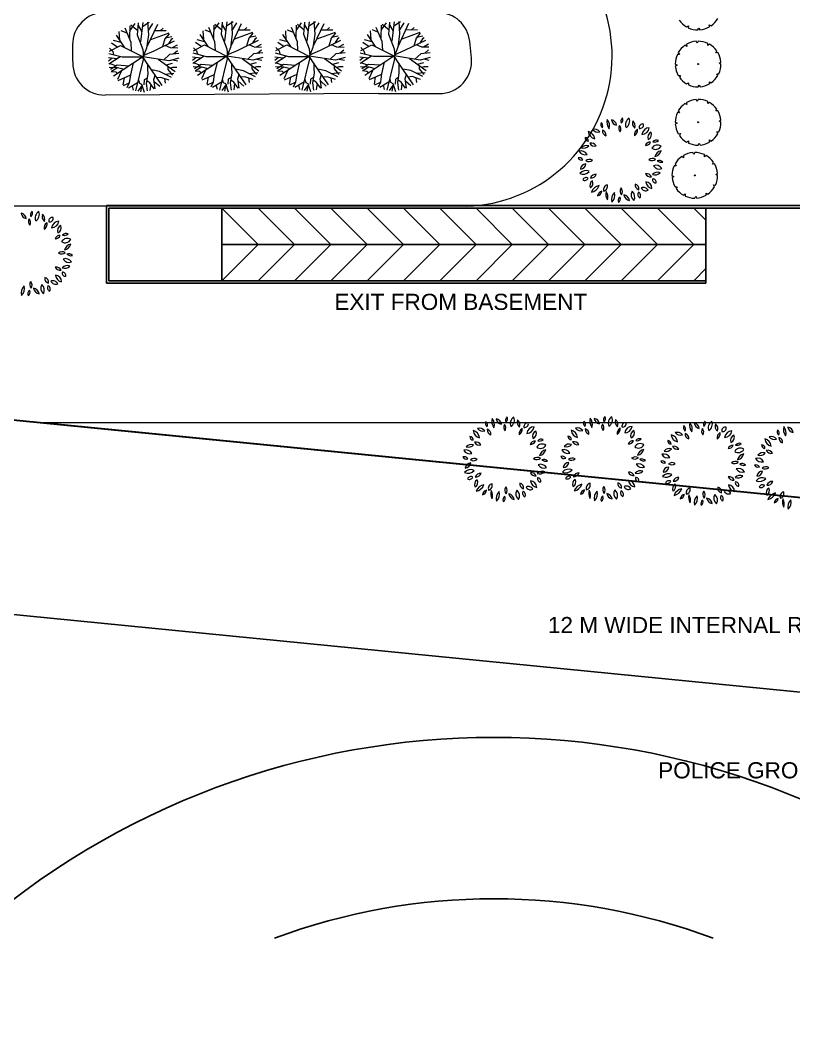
# Model space of a CAD drawing. Header units: millimetres. Extents: x 3079 to 579737, y 1565 to 1161826.
# Drawn here: x 78150 to 126100, y 1032730 to 1095166 of the extents above; entities that cross this region are included whole.
import ezdxf

# ---------------------------------------------------------------- set-up
doc = ezdxf.new("R2010")
doc.units = ezdxf.units.MM
for name, color, linetype, lineweight in [('CAY', 94, 'Continuous', 5), ('IG-Area', 250, 'Continuous', 30), ('TWOWHEELER', 250, 'Continuous', 9)]:
    doc.layers.add(name, color=color, linetype=linetype, lineweight=lineweight)
doc.layers.add('IG-Elevation', color=252, linetype='Continuous')
doc.layers.add('TREES', color=72, linetype='Continuous', lineweight=5, transparency=0.05)
doc.styles.get("Standard").update_dxf_attribs({"font": 'arial.ttf'})

msp = doc.modelspace()

# ---------------------------------------------------------------- linework, layer by layer
for p, q in [((83502, 1078873), (83502, 1083673)), ((83502, 1083673), (126652, 1083673)), ((83652, 1079023), (83652, 1083523)), ((83652, 1083523), (126652, 1083523)), ((90652, 1083523), (90652, 1079023)), ((90652, 1083523), (92902, 1081273)), ((92902, 1083523), (95152, 1081273)), ((95152, 1083523), (97402, 1081273)), ((97402, 1083523), (99652, 1081273)), ((99652, 1083523), (101902, 1081273)), ((101902, 1083523), (104152, 1081273)), ((104152, 1083523), (106402, 1081273)), ((106402, 1083523), (108652, 1081273)), ((108652, 1083523), (110902, 1081273)), ((110902, 1083523), (113152, 1081273)), ((113152, 1083523), (115402, 1081273)), ((115402, 1083523), (117652, 1081273)), ((117652, 1083523), (119902, 1081273)), ((119902, 1083523), (120652, 1082773)), ((120652, 1083523), (120652, 1079023)), ((120652, 1081273), (90652, 1081273)), ((92902, 1081273), (90652, 1079023)), ((95152, 1081273), (92902, 1079023)), ((97402, 1081273), (95152, 1079023)), ((99652, 1081273), (97402, 1079023)), ((101902, 1081273), (99652, 1079023)), ((104152, 1081273), (101902, 1079023)), ((106402, 1081273), (104152, 1079023)), ((108652, 1081273), (106402, 1079023)), ((110902, 1081273), (108652, 1079023)), ((113152, 1081273), (110902, 1079023)), ((115402, 1081273), (113152, 1079023)), ((117652, 1081273), (115402, 1079023)), ((119902, 1081273), (117652, 1079023)), ((120652, 1079773), (119902, 1079023)), ((83652, 1079023), (120652, 1079023)), ((120652, 1079023), (120652, 1078873)), ((83502, 1078873), (120652, 1078873))]:
    msp.add_line(p, q)
at = {"layer": 'CAY'}
for centre in [(120165, 1092446), (120165, 1088837), (119961, 1085550)]:
    msp.add_circle(centre, 29.5, dxfattribs=at)
at = {"layer": 'IG-Area'}
msp.add_line((64152, 1071734), (139141, 1064343), dxfattribs=at)
at = {"layer": 'IG-Elevation'}
msp.add_lwpolyline([(132429, 1065005), (79645, 1070207)], dxfattribs=at)
msp.add_lwpolyline([(231791, 1032730), (199222, 1046069, 0.07275), (197255, 1046558), (46730, 1061393, 0.438837), (41789, 1056981), (41510, 1038287)], format="xyb", dxfattribs=at)
for radius, start, end in [(49148, 48.32413, 131.67587), (39148, 69.67099, 110.32901)]:
    msp.add_arc((107506, 1001578), radius, start, end, dxfattribs=at)
at = {"layer": 'TREES'}
for p, q in [((84388, 1094533), (84759, 1094385)), ((84630, 1094682), (85001, 1093811)), ((84945, 1094812), (84923, 1094020)), ((85261, 1094961), (84937, 1094499)), ((85019, 1094867), (85437, 1094519)), ((85465, 1094997), (85409, 1094255)), ((85465, 1094830), (85694, 1094436)), ((85762, 1095016), (85613, 1093829)), ((86151, 1095016), (85743, 1094756)), ((86653, 1094905), (86003, 1093513)), ((86039, 1095034), (86095, 1094255)), ((86355, 1094961), (86090, 1094526)), ((87209, 1094497), (86473, 1094512)), ((87005, 1094663), (86819, 1094497)), ((89479, 1094500), (89514, 1093962)), ((89591, 1094573), (89962, 1094425)), ((89833, 1094722), (90204, 1093851)), ((90148, 1094852), (90126, 1094060)), ((90464, 1095001), (90140, 1094539)), ((90222, 1094908), (90640, 1094559)), ((90668, 1095037), (90612, 1094295)), ((90668, 1094871), (90897, 1094476)), ((90965, 1095056), (90816, 1093870)), ((91354, 1095056), (90946, 1094796)), ((91856, 1094945), (91206, 1093554)), ((91242, 1095074), (91298, 1094295)), ((91558, 1095001), (91293, 1094566)), ((92412, 1094537), (91676, 1094553)), ((92208, 1094704), (92022, 1094537)), ((94586, 1094500), (94621, 1093962)), ((94698, 1094574), (95069, 1094426)), ((94940, 1094723), (95311, 1093852)), ((95255, 1094853), (95233, 1094061)), ((95571, 1095002), (95247, 1094540)), ((95329, 1094908), (95747, 1094560)), ((95775, 1095038), (95719, 1094296)), ((95775, 1094871), (96004, 1094477)), ((96072, 1095057), (95923, 1093870)), ((96461, 1095057), (96053, 1094796)), ((96963, 1094946), (96313, 1093554)), ((96349, 1095075), (96405, 1094296)), ((96665, 1095002), (96400, 1094567)), ((97519, 1094537), (96783, 1094553)), ((97315, 1094704), (97129, 1094537)), ((99849, 1094504), (99883, 1093966)), ((99961, 1094578), (100332, 1094429)), ((100202, 1094727), (100573, 1093855)), ((100517, 1094856), (100495, 1094064)), ((100833, 1095005), (100509, 1094543)), ((100592, 1094912), (101010, 1094564)), ((101037, 1095042), (100981, 1094300)), ((101037, 1094875), (101267, 1094480)), ((101334, 1095060), (101185, 1093874)), ((101724, 1095060), (101316, 1094800)), ((102225, 1094949), (101575, 1093558)), ((101612, 1095079), (101668, 1094300)), ((101928, 1095005), (101663, 1094571)), ((102781, 1094541), (102045, 1094557)), ((102577, 1094708), (102392, 1094541)), ((119450, 1094752), (119562, 1094823)), ((119562, 1094823), (119559, 1094695)), ((120157, 1094562), (120219, 1094679)), ((120219, 1094679), (120281, 1094568)), ((120865, 1094752), (120860, 1094884)), ((120860, 1094884), (120970, 1094818)), ((83906, 1093922), (84380, 1093804)), ((84091, 1094237), (84589, 1093484)), ((84276, 1094460), (84311, 1093922)), ((85409, 1094255), (85762, 1093346)), ((86095, 1094255), (85984, 1093439)), ((87357, 1094366), (86226, 1093940)), ((87116, 1094015), (86967, 1093513)), ((87376, 1094310), (87116, 1094015)), ((87544, 1094125), (87134, 1094052)), ((87506, 1093959), (87338, 1093699)), ((87617, 1094033), (87506, 1093959)), ((89109, 1093962), (89583, 1093844)), ((89294, 1094277), (89792, 1093524)), ((90612, 1094295), (90965, 1093387)), ((91298, 1094295), (91187, 1093479)), ((92560, 1094407), (91429, 1093980)), ((92895, 1093907), (91633, 1093293)), ((92319, 1094055), (92170, 1093554)), ((92579, 1094350), (92319, 1094055)), ((92747, 1094165), (92337, 1094093)), ((92709, 1093999), (92541, 1093739)), ((92820, 1094074), (92709, 1093999)), ((94215, 1093962), (94690, 1093845)), ((94401, 1094278), (94898, 1093525)), ((95719, 1094296), (96072, 1093387)), ((96405, 1094296), (96294, 1093480)), ((97667, 1094407), (96536, 1093981)), ((98002, 1093907), (96740, 1093294)), ((97426, 1094056), (97277, 1093554)), ((97686, 1094351), (97426, 1094056)), ((97853, 1094166), (97444, 1094093)), ((97816, 1094000), (97648, 1093740)), ((97927, 1094074), (97816, 1094000)), ((99478, 1093966), (99953, 1093848)), ((99663, 1094281), (100161, 1093528)), ((100981, 1094300), (101334, 1093391)), ((101668, 1094300), (101557, 1093484)), ((102930, 1094411), (101798, 1093985)), ((103264, 1093911), (102002, 1093298)), ((102688, 1094059), (102540, 1093558)), ((102948, 1094355), (102688, 1094059)), ((103116, 1094169), (102707, 1094097)), ((103079, 1094004), (102911, 1093744)), ((103190, 1094078), (103079, 1094004)), ((83683, 1093235), (84370, 1093588)), ((83683, 1093421), (83887, 1093216)), ((83813, 1093755), (84203, 1093495)), ((84370, 1093588), (85780, 1092883)), ((85001, 1093811), (85034, 1093254)), ((85762, 1093346), (85798, 1092901)), ((86430, 1093253), (85764, 1092955)), ((85984, 1093439), (85780, 1092920)), ((87692, 1093867), (86430, 1093253)), ((87469, 1093458), (87141, 1093588)), ((87914, 1093439), (87469, 1093458)), ((87877, 1093625), (87579, 1093449)), ((87896, 1093272), (87654, 1093068)), ((88886, 1093275), (89573, 1093628)), ((88886, 1093461), (89090, 1093256)), ((89016, 1093795), (89406, 1093535)), ((89090, 1093256), (89146, 1093071)), ((89573, 1093628), (90983, 1092923)), ((90204, 1093851), (90237, 1093295)), ((90965, 1093387), (91001, 1092941)), ((91633, 1093293), (90967, 1092995)), ((91187, 1093479), (90983, 1092960)), ((92672, 1093498), (92344, 1093628)), ((93117, 1093479), (92672, 1093498)), ((93080, 1093666), (92782, 1093489)), ((93099, 1093312), (92857, 1093108)), ((93993, 1093276), (94679, 1093629)), ((93993, 1093462), (94197, 1093257)), ((94123, 1093796), (94513, 1093536)), ((94197, 1093257), (94253, 1093072)), ((94679, 1093629), (96090, 1092924)), ((95311, 1093852), (95344, 1093295)), ((96072, 1093387), (96108, 1092942)), ((96740, 1093294), (96074, 1092996)), ((96294, 1093480), (96090, 1092960)), ((97779, 1093498), (97451, 1093629)), ((98224, 1093480), (97779, 1093498)), ((98187, 1093666), (97889, 1093490)), ((98206, 1093313), (97964, 1093109)), ((99255, 1093279), (99942, 1093632)), ((99255, 1093466), (99459, 1093261)), ((99386, 1093799), (99775, 1093539)), ((99459, 1093261), (99515, 1093075)), ((99942, 1093632), (101353, 1092927)), ((100573, 1093855), (100607, 1093299)), ((101334, 1093391), (101370, 1092946)), ((102002, 1093298), (101337, 1093000)), ((101557, 1093484), (101353, 1092964)), ((103041, 1093502), (102714, 1093632)), ((103487, 1093484), (103041, 1093502)), ((103450, 1093670), (103151, 1093493)), ((103468, 1093317), (103227, 1093112)), ((119462, 1093540), (119353, 1093606)), ((119457, 1093672), (119462, 1093540)), ((120103, 1093744), (120041, 1093856)), ((120165, 1093862), (120103, 1093744)), ((120761, 1093601), (120763, 1093729)), ((120873, 1093672), (120761, 1093601)), ((121259, 1093149), (121324, 1093258)), ((83627, 1092846), (84147, 1092790)), ((83627, 1092641), (83831, 1092808)), ((83646, 1093105), (84481, 1092883)), ((83646, 1092456), (84351, 1092920)), ((83887, 1093216), (83943, 1093031)), ((83943, 1091713), (85743, 1092901)), ((84481, 1092883), (85762, 1092883)), ((85317, 1090786), (85798, 1092735)), ((85798, 1092735), (85743, 1092938)), ((87376, 1092641), (85762, 1092901)), ((85947, 1092604), (85771, 1092879)), ((87748, 1091973), (86707, 1092735)), ((87413, 1093031), (87042, 1092697)), ((87989, 1092808), (87376, 1092641)), ((87989, 1093105), (87413, 1093031)), ((87933, 1092623), (87617, 1092697)), ((88830, 1092886), (89350, 1092830)), ((88830, 1092682), (89034, 1092849)), ((88849, 1093146), (89684, 1092923)), ((88849, 1092496), (89554, 1092960)), ((89146, 1091754), (90946, 1092941)), ((89684, 1092923), (90965, 1092923)), ((90520, 1090826), (91001, 1092775)), ((91001, 1092775), (90946, 1092979)), ((92579, 1092682), (90965, 1092941)), ((91150, 1092645), (90974, 1092919)), ((92152, 1091160), (91150, 1092645)), ((92951, 1092014), (91910, 1092775)), ((92616, 1093071), (92245, 1092738)), ((93192, 1092849), (92579, 1092682)), ((93192, 1093146), (92616, 1093071)), ((93136, 1092663), (92820, 1092738)), ((93937, 1092887), (94457, 1092831)), ((93937, 1092682), (94141, 1092849)), ((93955, 1093146), (94791, 1092924)), ((93955, 1092497), (94661, 1092960)), ((94253, 1091754), (96053, 1092942)), ((94791, 1092924), (96072, 1092924)), ((95626, 1090827), (96108, 1092775)), ((96108, 1092775), (96053, 1092979)), ((97686, 1092682), (96072, 1092942)), ((96257, 1092645), (96081, 1092920)), ((97259, 1091161), (96257, 1092645)), ((98057, 1092014), (97017, 1092775)), ((97723, 1093072), (97352, 1092738)), ((98299, 1092849), (97686, 1092682)), ((98299, 1093146), (97723, 1093072)), ((98243, 1092664), (97927, 1092738)), ((99199, 1092890), (99720, 1092834)), ((99199, 1092686), (99403, 1092853)), ((99218, 1093150), (100053, 1092927)), ((99218, 1092501), (99923, 1092964)), ((99515, 1091758), (101316, 1092946)), ((100053, 1092927), (101334, 1092927)), ((100889, 1090831), (101370, 1092779)), ((101370, 1092779), (101316, 1092983)), ((102948, 1092686), (101334, 1092946)), ((101519, 1092649), (101343, 1092924)), ((102521, 1091164), (101519, 1092649)), ((103320, 1092018), (102280, 1092779)), ((102986, 1093075), (102615, 1092742)), ((103561, 1092853), (102948, 1092686)), ((103561, 1093150), (102986, 1093075)), ((103506, 1092667), (103190, 1092742)), ((119009, 1093042), (118882, 1093044)), ((118939, 1093154), (119009, 1093042)), ((121391, 1093154), (121259, 1093149)), ((83664, 1092494), (84095, 1092343)), ((83664, 1092252), (84184, 1092233)), ((83757, 1092121), (84166, 1092400)), ((83813, 1092011), (84184, 1092233)), ((84166, 1092400), (84908, 1092344)), ((84184, 1092233), (84589, 1092128)), ((84203, 1091509), (84426, 1092011)), ((85001, 1091788), (85168, 1092512)), ((86949, 1091120), (85947, 1092604)), ((86058, 1092159), (86058, 1092456)), ((86077, 1091844), (86058, 1092159)), ((86782, 1091992), (86299, 1092085)), ((87580, 1092475), (87190, 1092381)), ((87321, 1092104), (87321, 1092289)), ((87617, 1091751), (87321, 1092104)), ((87599, 1092233), (87469, 1092196)), ((87859, 1092233), (87599, 1092233)), ((88867, 1092534), (89298, 1092383)), ((88867, 1092292), (89387, 1092274)), ((88960, 1092162), (89369, 1092441)), ((88997, 1092032), (89275, 1091995)), ((89016, 1092051), (89387, 1092274)), ((89369, 1092441), (90111, 1092384)), ((89387, 1092274), (89792, 1092169)), ((89406, 1091549), (89629, 1092051)), ((90204, 1091828), (90371, 1092552)), ((91261, 1092199), (91261, 1092496)), ((91280, 1091884), (91261, 1092199)), ((91985, 1092032), (91502, 1092126)), ((92728, 1091661), (91985, 1092032)), ((92783, 1092515), (92393, 1092422)), ((92524, 1092144), (92524, 1092329)), ((92820, 1091791), (92524, 1092144)), ((92802, 1092274), (92672, 1092236)), ((93062, 1092274), (92802, 1092274)), ((93974, 1092534), (94405, 1092384)), ((93974, 1092293), (94494, 1092274)), ((94067, 1092162), (94475, 1092441)), ((94104, 1092033), (94382, 1091995)), ((94123, 1092051), (94494, 1092274)), ((94475, 1092441), (95218, 1092385)), ((94494, 1092274), (94898, 1092169)), ((94513, 1091550), (94736, 1092051)), ((95311, 1091829), (95477, 1092553)), ((96368, 1092200), (96368, 1092497)), ((96386, 1091885), (96368, 1092200)), ((97092, 1092033), (96609, 1092126)), ((97835, 1091662), (97092, 1092033)), ((97890, 1092516), (97500, 1092422)), ((97631, 1092145), (97631, 1092330)), ((97927, 1091791), (97631, 1092145)), ((97908, 1092274), (97779, 1092237)), ((98169, 1092274), (97908, 1092274)), ((99237, 1092538), (99667, 1092388)), ((99237, 1092297), (99757, 1092278)), ((99330, 1092166), (99738, 1092445)), ((99367, 1092037), (99645, 1091999)), ((99386, 1092055), (99757, 1092278)), ((99738, 1092445), (100481, 1092389)), ((99757, 1092278), (100161, 1092173)), ((99775, 1091554), (99998, 1092055)), ((100573, 1091832), (100740, 1092557)), ((101630, 1092203), (101630, 1092501)), ((101649, 1091888), (101630, 1092203)), ((102354, 1092037), (101872, 1092130)), ((103097, 1091665), (102354, 1092037)), ((103152, 1092519), (102763, 1092426)), ((102893, 1092148), (102893, 1092334)), ((103190, 1091795), (102893, 1092148)), ((103171, 1092278), (103041, 1092241)), ((103431, 1092278), (103171, 1092278)), ((118749, 1092446), (118866, 1092384)), ((118866, 1092384), (118754, 1092323)), ((121463, 1092508), (121575, 1092569)), ((121580, 1092446), (121463, 1092508)), ((83794, 1091992), (84072, 1091955)), ((84072, 1091955), (84178, 1091863)), ((84221, 1091435), (85001, 1091769)), ((84536, 1091157), (84611, 1091602)), ((84926, 1091305), (85001, 1091788)), ((85558, 1091249), (85493, 1091488)), ((85835, 1091157), (85854, 1091472)), ((85854, 1091490), (86039, 1091602)), ((85984, 1091249), (86077, 1091844)), ((86188, 1091287), (86003, 1091398)), ((86430, 1091490), (86515, 1091766)), ((86522, 1090915), (86430, 1091490)), ((86875, 1091621), (86626, 1091586)), ((87525, 1091621), (86782, 1091992)), ((87394, 1091454), (86875, 1091621)), ((87673, 1091862), (87116, 1091807)), ((87153, 1091268), (87116, 1091547)), ((89275, 1091995), (89381, 1091904)), ((89424, 1091476), (90204, 1091809)), ((89739, 1091197), (89814, 1091643)), ((90129, 1091345), (90204, 1091828)), ((90761, 1091289), (90696, 1091529)), ((91038, 1091197), (91057, 1091512)), ((91057, 1091531), (91242, 1091643)), ((91187, 1091289), (91280, 1091884)), ((91391, 1091327), (91206, 1091439)), ((91633, 1091531), (91718, 1091807)), ((91725, 1090956), (91633, 1091531)), ((92004, 1091085), (91669, 1091383)), ((92078, 1091661), (91829, 1091626)), ((92597, 1091494), (92078, 1091661)), ((92876, 1091903), (92319, 1091847)), ((92356, 1091308), (92319, 1091587)), ((94382, 1091995), (94488, 1091904)), ((94531, 1091476), (95311, 1091810)), ((94846, 1091198), (94921, 1091643)), ((95236, 1091346), (95311, 1091829)), ((95868, 1091290), (95803, 1091529)), ((96145, 1091198), (96164, 1091513)), ((96164, 1091531), (96349, 1091643)), ((96294, 1091290), (96386, 1091885)), ((96498, 1091327), (96313, 1091439)), ((96740, 1091531), (96825, 1091807)), ((96832, 1090956), (96740, 1091531)), ((97110, 1091086), (96776, 1091383)), ((97185, 1091662), (96936, 1091627)), ((97704, 1091495), (97185, 1091662)), ((97983, 1091903), (97426, 1091847)), ((97463, 1091308), (97426, 1091587)), ((99645, 1091999), (99751, 1091908)), ((99794, 1091480), (100573, 1091814)), ((100109, 1091201), (100183, 1091647)), ((100499, 1091350), (100573, 1091832)), ((101130, 1091294), (101066, 1091533)), ((101408, 1091201), (101426, 1091517)), ((101426, 1091535), (101612, 1091647)), ((101557, 1091294), (101649, 1091888)), ((101761, 1091331), (101575, 1091443)), ((102002, 1091535), (102088, 1091811)), ((102094, 1090960), (102002, 1091535)), ((102373, 1091090), (102039, 1091387)), ((102448, 1091665), (102199, 1091630)), ((102967, 1091499), (102448, 1091665)), ((103246, 1091907), (102688, 1091851)), ((102726, 1091312), (102688, 1091591)), ((118939, 1091738), (119071, 1091743)), ((119071, 1091743), (119005, 1091634)), ((121391, 1091738), (121320, 1091850)), ((121320, 1091850), (121448, 1091848)), ((84555, 1091120), (84908, 1091287)), ((84778, 1090990), (84926, 1091305)), ((84871, 1090972), (85458, 1091322)), ((85168, 1090822), (85104, 1091106)), ((85706, 1091138), (85446, 1090767)), ((85688, 1091175), (85558, 1091249)), ((85631, 1090730), (85706, 1091138)), ((85854, 1090674), (85688, 1091175)), ((86039, 1090786), (85984, 1091249)), ((86466, 1090915), (86188, 1091287)), ((86207, 1090804), (86262, 1091194)), ((86801, 1091045), (86466, 1091342)), ((89758, 1091160), (90111, 1091327)), ((89981, 1091030), (90129, 1091345)), ((90074, 1091012), (90661, 1091362)), ((90371, 1090862), (90307, 1091146)), ((90909, 1091179), (90649, 1090807)), ((90891, 1091216), (90761, 1091289)), ((90834, 1090770), (90909, 1091179)), ((91057, 1090714), (90891, 1091216)), ((91242, 1090826), (91187, 1091289)), ((91669, 1090956), (91391, 1091327)), ((91410, 1090844), (91465, 1091234)), ((94865, 1091161), (95218, 1091327)), ((95088, 1091031), (95236, 1091346)), ((95181, 1091012), (95768, 1091362)), ((95477, 1090863), (95414, 1091147)), ((96016, 1091179), (95756, 1090808)), ((95997, 1091216), (95868, 1091290)), ((95941, 1090771), (96016, 1091179)), ((96164, 1090715), (95997, 1091216)), ((96349, 1090827), (96294, 1091290)), ((96776, 1090956), (96498, 1091327)), ((96517, 1090845), (96572, 1091235)), ((100127, 1091164), (100481, 1091331)), ((100350, 1091035), (100499, 1091350)), ((100444, 1091016), (101030, 1091366)), ((100740, 1090867), (100676, 1091150)), ((101279, 1091183), (101019, 1090812)), ((101260, 1091220), (101130, 1091294)), ((101204, 1090775), (101279, 1091183)), ((101426, 1090719), (101260, 1091220)), ((101612, 1090831), (101557, 1091294)), ((102039, 1090960), (101761, 1091331)), ((101779, 1090848), (101834, 1091239)), ((119457, 1091220), (119569, 1091291)), ((119569, 1091291), (119566, 1091163)), ((120165, 1091030), (120226, 1091147)), ((120226, 1091147), (120288, 1091036)), ((120873, 1091220), (120867, 1091352)), ((120867, 1091352), (120977, 1091286)), ((120103, 1090135), (120041, 1090247)), ((120165, 1090253), (120103, 1090135)), ((118939, 1089545), (119009, 1089433)), ((119462, 1089931), (119353, 1089997)), ((119457, 1090063), (119462, 1089931)), ((120761, 1089992), (120763, 1090120)), ((120873, 1090063), (120761, 1089992)), ((121259, 1089539), (121324, 1089649)), ((121391, 1089545), (121259, 1089539)), ((119009, 1089433), (118882, 1089435)), ((121463, 1088898), (121575, 1088960)), ((121580, 1088837), (121463, 1088898)), ((118749, 1088837), (118866, 1088775)), ((118866, 1088775), (118754, 1088713)), ((118939, 1088129), (119071, 1088134)), ((119071, 1088134), (119005, 1088025)), ((119457, 1087611), (119569, 1087681)), ((119569, 1087681), (119566, 1087554)), ((120873, 1087611), (120867, 1087743)), ((120867, 1087743), (120977, 1087677)), ((121391, 1088129), (121320, 1088241)), ((121320, 1088241), (121448, 1088239)), ((120165, 1087421), (120226, 1087538)), ((120226, 1087538), (120288, 1087427)), ((119259, 1086644), (119149, 1086710)), ((119253, 1086776), (119259, 1086644)), ((119900, 1086849), (119838, 1086960)), ((119961, 1086966), (119900, 1086849)), ((120557, 1086706), (120560, 1086833)), ((120669, 1086776), (120557, 1086706)), ((118806, 1086146), (118678, 1086148)), ((118735, 1086258), (118806, 1086146)), ((121055, 1086253), (121121, 1086362)), ((121187, 1086258), (121055, 1086253)), ((118546, 1085550), (118663, 1085489)), ((118663, 1085489), (118551, 1085427)), ((121260, 1085612), (121372, 1085674)), ((121377, 1085550), (121260, 1085612)), ((118735, 1084842), (118867, 1084847)), ((118867, 1084847), (118802, 1084738)), ((121187, 1084842), (121117, 1084954)), ((121117, 1084954), (121244, 1084952)), ((119253, 1084324), (119365, 1084395)), ((119365, 1084395), (119363, 1084267)), ((119961, 1084134), (120023, 1084252)), ((120023, 1084252), (120085, 1084140)), ((120669, 1084324), (120664, 1084456)), ((120664, 1084456), (120773, 1084390))]:
    msp.add_line(p, q, dxfattribs=at)
for centre, radius, start, end in [((120157, 1095978), 1416, 215.00009, 239.99989), ((120157, 1095978), 1416, 305.0001, 329.9999), ((120157, 1095978), 1416, 244.99996, 270.00008), ((120157, 1095978), 1416, 275.00011, 300), ((120165, 1092446), 1416, 125, 150), ((120165, 1092446), 1416, 95.0001, 119.9999), ((120165, 1092446), 1416, 64.9999, 90), ((120165, 1092446), 1416, 35, 59.9999), ((120165, 1092446), 1416, 155, 180.00002), ((120165, 1092446), 1416, 5, 30), ((120165, 1092446), 1416, 185.00001, 210), ((120165, 1092446), 1416, 335, 0.0001), ((120165, 1092446), 1416, 215.00009, 239.99989), ((120165, 1092446), 1416, 305.0001, 329.9999), ((120165, 1092446), 1416, 244.99996, 270.00008), ((120165, 1092446), 1416, 275.00011, 300), ((120165, 1088837), 1416, 95.0001, 119.9999), ((120165, 1088837), 1416, 64.9999, 90), ((120165, 1088837), 1416, 125, 150), ((120165, 1088837), 1416, 35, 59.9999), ((120165, 1088837), 1416, 5, 30), ((115173, 1088846), 658, 165.20711, 218.32175), ((114021, 1088606), 658, 345.20711, 38.32175), ((114738, 1088619), 376, 5.31956, 80.41897), ((115175, 1089025), 376, 185.31956, 260.41897), ((115650, 1088896), 278, 129.74751, 206.0709), ((115222, 1088988), 278, 309.74751, 26.0709), ((116148, 1088689), 483, 122.11699, 201.72753), ((115443, 1088919), 483, 302.11699, 21.72753), ((116497, 1088786), 405, 159.11699, 230.36062), ((115861, 1088618), 405, 339.11699, 50.36062), ((120165, 1088837), 1416, 155, 180.00002), ((113245, 1087756), 516, 6.54869, 76.89113), ((113874, 1088317), 516, 186.54869, 256.89113), ((113746, 1087978), 430, 38.69621, 106.24155), ((113961, 1088659), 430, 218.69621, 286.24155), ((114416, 1088709), 286, 156.77542, 231.28797), ((113974, 1088599), 286, 336.77542, 51.28797), ((114547, 1088308), 312, 173.64998, 254.65144), ((114154, 1088041), 312, 353.64998, 74.65144), ((115590, 1088468), 335, 148.78766, 221.59771), ((115054, 1088420), 335, 328.78766, 41.59771), ((116639, 1088044), 426, 122.88731, 186.72533), ((115984, 1088352), 426, 302.88731, 6.72533), ((116728, 1088513), 219, 76.54191, 193.47743), ((116566, 1088675), 219, 256.54191, 13.47743), ((116669, 1088564), 474, 271.63276, 352.02679), ((117152, 1088025), 474, 91.63276, 172.02679), ((120165, 1088837), 1416, 185.00001, 210), ((120165, 1088837), 1416, 335, 0.0001), ((113148, 1087673), 225, 359.25572, 87.62866), ((113383, 1087895), 225, 179.25572, 267.62866), ((117397, 1087916), 347, 113.47529, 203.45596), ((116941, 1088096), 347, 293.47529, 23.45596), ((117605, 1087423), 311, 71.81925, 140.08176), ((117464, 1087918), 311, 251.81925, 320.08176), ((120165, 1088837), 1416, 215.00009, 239.99989), ((120165, 1088837), 1416, 305.0001, 329.9999), ((112911, 1086631), 434, 29.1952, 106.7189), ((113165, 1087258), 434, 209.1952, 286.7189), ((113257, 1087002), 402, 71.37117, 141.75354), ((113070, 1087631), 402, 251.37117, 321.75354), ((113540, 1087205), 344, 28.80716, 103.91988), ((113759, 1087704), 344, 208.80716, 283.91988), ((117206, 1087278), 333, 87.17243, 157.23647), ((116915, 1087739), 333, 267.17243, 337.23647), ((117647, 1087041), 388, 54.97446, 151.37923), ((117529, 1087545), 388, 234.97446, 331.37923), ((117393, 1087194), 492, 280.87616, 345.44791), ((117963, 1086587), 492, 100.87616, 165.44791), ((120165, 1088837), 1416, 244.99996, 270.00008), ((120165, 1088837), 1416, 275.00011, 300), ((112816, 1086406), 238, 28.19814, 112.19179), ((112936, 1086739), 238, 208.19814, 292.19179), ((113434, 1086186), 347, 58.87476, 131.21352), ((113385, 1086744), 347, 238.87476, 311.21352), ((117351, 1086230), 373, 60.50948, 129.29199), ((117298, 1086844), 373, 240.50948, 309.29199), ((117737, 1086141), 336, 44.25765, 108.59266), ((117871, 1086693), 336, 224.25765, 288.59266), ((119961, 1085550), 1416, 125, 150), ((119961, 1085550), 1416, 95.0001, 119.9999), ((119961, 1085550), 1416, 64.9999, 90), ((119961, 1085550), 1416, 35, 59.9999), ((113213, 1085356), 490, 64.73526, 140.57811), ((113043, 1086110), 490, 244.73526, 320.57811), ((113219, 1085904), 352, 90.25287, 173.52208), ((112868, 1086295), 352, 270.25287, 353.52208), ((117552, 1085748), 426, 30.94824, 110.57839), ((117768, 1086366), 426, 210.94824, 290.57839), ((119961, 1085550), 1416, 155, 180.00002), ((119961, 1085550), 1416, 5, 30), ((113231, 1085174), 238, 59.98145, 155.66759), ((113133, 1085478), 238, 239.98145, 335.66759), ((113797, 1084924), 342, 122.58173, 207.17999), ((113829, 1085267), 354, 86.02822, 161.36976), ((113518, 1085732), 354, 266.02822, 341.36976), ((113310, 1085056), 342, 302.58173, 27.17999), ((116960, 1085322), 337, 22.57231, 98.33354), ((117222, 1085785), 337, 202.57231, 278.33354), ((117358, 1085177), 436, 183.31893, 263.19037), ((116871, 1084719), 436, 3.31893, 83.19037), ((117653, 1085292), 452, 69.72014, 135.64891), ((117487, 1086031), 452, 249.72014, 315.64891), ((117543, 1085276), 197, 163.49335, 274.46973), ((117370, 1085136), 197, 343.49335, 94.46973), ((119961, 1085550), 1416, 185.00001, 210), ((119961, 1085550), 1416, 335, 0.0001), ((114145, 1084294), 628, 100.30051, 160.44765), ((113441, 1085122), 628, 280.30051, 340.44765), ((114288, 1084216), 358, 104.10036, 168.46502), ((113850, 1084636), 358, 284.10036, 348.46502), ((114610, 1084675), 306, 103.89139, 198.90395), ((114247, 1084873), 306, 283.89139, 18.90395), ((115061, 1084366), 610, 163.46423, 212.79056), ((113964, 1084210), 610, 343.46423, 32.79056), ((115680, 1084567), 354, 145.52478, 220.83273), ((115120, 1084536), 354, 325.52478, 40.83273), ((116455, 1084338), 445, 149.47372, 231.75858), ((115796, 1084214), 445, 329.47372, 51.75858), ((116555, 1084950), 297, 168.8066, 257.6391), ((116200, 1084718), 297, 348.8066, 77.6391), ((116786, 1084490), 310, 25.45365, 116.6852), ((116927, 1084901), 310, 205.45365, 296.6852), ((119961, 1085550), 1416, 215.00009, 239.99989), ((119961, 1085550), 1416, 305.0001, 329.9999), ((115400, 1084042), 607, 133.81169, 194.30773), ((114392, 1084330), 607, 313.81169, 14.30773), ((115490, 1083976), 280, 125.40933, 202.71009), ((115070, 1084096), 280, 305.40933, 22.71009), ((115994, 1084429), 436, 192.30596, 259.6849), ((115490, 1083907), 436, 12.30596, 79.6849), ((116668, 1084372), 241, 146.81507, 244.01934), ((116362, 1084288), 241, 326.81507, 64.01934), ((119961, 1085550), 1416, 244.99996, 270.00008), ((119961, 1085550), 1416, 275.00011, 300), ((79064, 1083111), 278, 129.74751, 206.0709), ((78637, 1083203), 278, 309.74751, 26.0709), ((79563, 1082904), 483, 122.11699, 201.72753), ((78858, 1083134), 483, 302.11699, 21.72753), ((78152, 1082834), 376, 5.31956, 80.41897), ((78589, 1083240), 376, 185.31956, 260.41897), ((79005, 1082684), 335, 148.78766, 221.59771), ((78468, 1082635), 335, 328.78766, 41.59771), ((79912, 1083001), 405, 159.11699, 230.36062), ((79276, 1082833), 405, 339.11699, 50.36062), ((80142, 1082728), 219, 76.54191, 193.47743), ((79981, 1082890), 219, 256.54191, 13.47743), ((80084, 1082779), 474, 271.63276, 352.02679), ((80567, 1082240), 474, 91.63276, 172.02679), ((80053, 1082259), 426, 122.88731, 186.72533), ((79398, 1082567), 426, 302.88731, 6.72533), ((80811, 1082132), 347, 113.47529, 203.45596), ((80355, 1082311), 347, 293.47529, 23.45596), ((80330, 1081955), 333, 267.17243, 337.23647), ((80621, 1081493), 333, 87.17243, 157.23647), ((81062, 1081256), 388, 54.97446, 151.37923), ((80944, 1081760), 388, 234.97446, 331.37923), ((81020, 1081638), 311, 71.81925, 140.08176), ((80878, 1082133), 311, 251.81925, 320.08176), ((80765, 1080446), 373, 60.50948, 129.29199), ((80713, 1081059), 373, 240.50948, 309.29199), ((80808, 1081410), 492, 280.87616, 345.44791), ((81377, 1080802), 492, 100.87616, 165.44791), ((80967, 1079963), 426, 30.94824, 110.57839), ((81183, 1080582), 426, 210.94824, 290.57839), ((81152, 1080356), 336, 44.25765, 108.59266), ((81285, 1080909), 336, 224.25765, 288.59266), ((80374, 1079537), 337, 22.57231, 98.33354), ((80636, 1080000), 337, 202.57231, 278.33354), ((81068, 1079507), 452, 69.72014, 135.64891), ((80901, 1080246), 452, 249.72014, 315.64891), ((80957, 1079491), 197, 163.49335, 274.46973), ((80784, 1079351), 197, 343.49335, 94.46973), ((79094, 1078783), 354, 145.52478, 220.83273), ((78535, 1078752), 354, 325.52478, 40.83273), ((79969, 1079165), 297, 168.8066, 257.6391), ((79614, 1078933), 297, 348.8066, 77.6391), ((80201, 1078706), 310, 25.45365, 116.6852), ((80342, 1079116), 310, 205.45365, 296.6852), ((80773, 1079392), 436, 183.31893, 263.19037), ((80286, 1078934), 436, 3.31893, 83.19037), ((78815, 1078257), 607, 133.81169, 194.30773), ((77807, 1078545), 607, 313.81169, 14.30773), ((78905, 1078191), 280, 125.40933, 202.71009), ((78485, 1078311), 280, 305.40933, 22.71009), ((79408, 1078644), 436, 192.30596, 259.6849), ((78904, 1078122), 436, 12.30596, 79.6849), ((79869, 1078553), 445, 149.47372, 231.75858), ((79210, 1078429), 445, 329.47372, 51.75858), ((80083, 1078587), 241, 146.81507, 244.01934), ((79776, 1078503), 241, 326.81507, 64.01934), ((107275, 1070183), 286, 156.77542, 231.28797), ((106834, 1070072), 286, 336.77542, 51.28797), ((108032, 1070320), 658, 165.20711, 218.32175), ((106880, 1070080), 658, 345.20711, 38.32175), ((107598, 1070093), 376, 5.31956, 80.41897), ((108035, 1070498), 376, 185.31956, 260.41897), ((108509, 1070370), 278, 129.74751, 206.0709), ((108082, 1070461), 278, 309.74751, 26.0709), ((109008, 1070162), 483, 122.11699, 201.72753), ((108303, 1070393), 483, 302.11699, 21.72753), ((109357, 1070259), 405, 159.11699, 230.36062), ((108721, 1070092), 405, 339.11699, 50.36062), ((109588, 1069987), 219, 76.54191, 193.47743), ((109426, 1070149), 219, 256.54191, 13.47743), ((113349, 1070208), 286, 156.77542, 231.28797), ((112907, 1070098), 286, 336.77542, 51.28797), ((114105, 1070345), 658, 165.20711, 218.32175), ((112954, 1070105), 658, 345.20711, 38.32175), ((113671, 1070118), 376, 5.31956, 80.41897), ((114108, 1070524), 376, 185.31956, 260.41897), ((114583, 1070395), 278, 129.74751, 206.0709), ((114155, 1070487), 278, 309.74751, 26.0709), ((115081, 1070188), 483, 122.11699, 201.72753), ((114376, 1070418), 483, 302.11699, 21.72753), ((115430, 1070285), 405, 159.11699, 230.36062), ((114794, 1070118), 405, 339.11699, 50.36062), ((115661, 1070012), 219, 76.54191, 193.47743), ((115499, 1070174), 219, 256.54191, 13.47743), ((120298, 1070065), 658, 165.20711, 218.32175), ((119146, 1069825), 658, 345.20711, 38.32175), ((119863, 1069838), 376, 5.31956, 80.41897), ((120300, 1070244), 376, 185.31956, 260.41897), ((120775, 1070115), 278, 129.74751, 206.0709), ((120348, 1070207), 278, 309.74751, 26.0709), ((121274, 1069908), 483, 122.11699, 201.72753), ((120568, 1070138), 483, 302.11699, 21.72753), ((106104, 1069229), 516, 6.54869, 76.89113), ((106734, 1069791), 516, 186.54869, 256.89113), ((106605, 1069451), 430, 38.69621, 106.24155), ((106821, 1070132), 430, 218.69621, 286.24155), ((107407, 1069781), 312, 173.64998, 254.65144), ((107014, 1069514), 312, 353.64998, 74.65144), ((108450, 1069942), 335, 148.78766, 221.59771), ((107913, 1069893), 335, 328.78766, 41.59771), ((109498, 1069518), 426, 122.88731, 186.72533), ((108844, 1069826), 426, 302.88731, 6.72533), ((109529, 1070037), 474, 271.63276, 352.02679), ((110012, 1069498), 474, 91.63276, 172.02679), ((110256, 1069390), 347, 113.47529, 203.45596), ((109800, 1069570), 347, 293.47529, 23.45596), ((112177, 1069255), 516, 6.54869, 76.89113), ((112807, 1069816), 516, 186.54869, 256.89113), ((112678, 1069477), 430, 38.69621, 106.24155), ((112894, 1070158), 430, 218.69621, 286.24155), ((113480, 1069807), 312, 173.64998, 254.65144), ((113087, 1069540), 312, 353.64998, 74.65144), ((114523, 1069968), 335, 148.78766, 221.59771), ((113987, 1069919), 335, 328.78766, 41.59771), ((115571, 1069543), 426, 122.88731, 186.72533), ((114917, 1069851), 426, 302.88731, 6.72533), ((115602, 1070063), 474, 271.63276, 352.02679), ((116085, 1069524), 474, 91.63276, 172.02679), ((116329, 1069416), 347, 113.47529, 203.45596), ((115873, 1069596), 347, 293.47529, 23.45596), ((118871, 1069197), 430, 38.69621, 106.24155), ((119086, 1069878), 430, 218.69621, 286.24155), ((119541, 1069928), 286, 156.77542, 231.28797), ((119099, 1069818), 286, 336.77542, 51.28797), ((119673, 1069527), 312, 173.64998, 254.65144), ((119280, 1069260), 312, 353.64998, 74.65144), ((120716, 1069688), 335, 148.78766, 221.59771), ((120179, 1069639), 335, 328.78766, 41.59771), ((121623, 1070005), 405, 159.11699, 230.36062), ((120987, 1069837), 405, 339.11699, 50.36062), ((121764, 1069263), 426, 122.88731, 186.72533), ((121109, 1069571), 426, 302.88731, 6.72533), ((121853, 1069732), 219, 76.54191, 193.47743), ((121691, 1069894), 219, 256.54191, 13.47743), ((121795, 1069783), 474, 271.63276, 352.02679), ((122277, 1069244), 474, 91.63276, 172.02679), ((125351, 1069674), 286, 156.77542, 231.28797), ((124910, 1069563), 286, 336.77542, 51.28797), ((126108, 1069810), 658, 165.20711, 218.32175), ((124956, 1069571), 658, 345.20711, 38.32175), ((125673, 1069584), 376, 5.31956, 80.41897), ((126110, 1069989), 376, 185.31956, 260.41897), ((106008, 1069147), 225, 359.25572, 87.62866), ((106243, 1069369), 225, 179.25572, 267.62866), ((106400, 1068679), 344, 28.80716, 103.91988), ((106618, 1069178), 344, 208.80716, 283.91988), ((109775, 1069213), 333, 267.17243, 337.23647), ((110066, 1068751), 333, 87.17243, 157.23647), ((110507, 1068514), 388, 54.97446, 151.37923), ((110465, 1068896), 311, 71.81925, 140.08176), ((110323, 1069392), 311, 251.81925, 320.08176), ((112190, 1068501), 402, 71.37117, 141.75354), ((112081, 1069173), 225, 359.25572, 87.62866), ((112316, 1069395), 225, 179.25572, 267.62866), ((112473, 1068704), 344, 28.80716, 103.91988), ((112691, 1069203), 344, 208.80716, 283.91988), ((115848, 1069239), 333, 267.17243, 337.23647), ((116139, 1068777), 333, 87.17243, 157.23647), ((116580, 1068540), 388, 54.97446, 151.37923), ((116538, 1068922), 311, 71.81925, 140.08176), ((116396, 1069417), 311, 251.81925, 320.08176), ((118274, 1068893), 225, 359.25572, 87.62866), ((118508, 1069115), 225, 179.25572, 267.62866), ((118370, 1068975), 516, 6.54869, 76.89113), ((119000, 1069536), 516, 186.54869, 256.89113), ((122522, 1069136), 347, 113.47529, 203.45596), ((122066, 1069315), 347, 293.47529, 23.45596), ((122730, 1068642), 311, 71.81925, 140.08176), ((122589, 1069137), 311, 251.81925, 320.08176), ((124180, 1068720), 516, 6.54869, 76.89113), ((124810, 1069282), 516, 186.54869, 256.89113), ((124681, 1068942), 430, 38.69621, 106.24155), ((124896, 1069623), 430, 218.69621, 286.24155), ((125483, 1069272), 312, 173.64998, 254.65144), ((125090, 1069005), 312, 353.64998, 74.65144), ((105771, 1068105), 434, 29.1952, 106.7189), ((106025, 1068732), 434, 209.1952, 286.7189), ((106117, 1068476), 402, 71.37117, 141.75354), ((105930, 1069105), 402, 251.37117, 321.75354), ((110389, 1069018), 388, 234.97446, 331.37923), ((110253, 1068668), 492, 280.87616, 345.44791), ((110823, 1068061), 492, 100.87616, 165.44791), ((111844, 1068130), 434, 29.1952, 106.7189), ((112098, 1068758), 434, 209.1952, 286.7189), ((112003, 1069130), 402, 251.37117, 321.75354), ((116462, 1069044), 388, 234.97446, 331.37923), ((116326, 1068694), 492, 280.87616, 345.44791), ((116896, 1068086), 492, 100.87616, 165.44791), ((118036, 1067850), 434, 29.1952, 106.7189), ((118383, 1068221), 402, 71.37117, 141.75354), ((118196, 1068850), 402, 251.37117, 321.75354), ((118666, 1068424), 344, 28.80716, 103.91988), ((118884, 1068923), 344, 208.80716, 283.91988), ((122041, 1068959), 333, 267.17243, 337.23647), ((122331, 1068497), 333, 87.17243, 157.23647), ((122773, 1068260), 388, 54.97446, 151.37923), ((122655, 1068764), 388, 234.97446, 331.37923), ((122519, 1068414), 492, 280.87616, 345.44791), ((123088, 1067806), 492, 100.87616, 165.44791), ((124193, 1067967), 402, 71.37117, 141.75354), ((124006, 1068596), 402, 251.37117, 321.75354), ((124084, 1068638), 225, 359.25572, 87.62866), ((124318, 1068860), 225, 179.25572, 267.62866), ((124476, 1068170), 344, 28.80716, 103.91988), ((124694, 1068669), 344, 208.80716, 283.91988), ((105676, 1067880), 238, 28.19814, 112.19179), ((105796, 1068213), 238, 208.19814, 292.19179), ((106079, 1067377), 352, 90.25287, 173.52208), ((105728, 1067768), 352, 270.25287, 353.52208), ((106294, 1067660), 347, 58.87476, 131.21352), ((106245, 1068217), 347, 238.87476, 311.21352), ((110210, 1067704), 373, 60.50948, 129.29199), ((110158, 1068317), 373, 240.50948, 309.29199), ((110597, 1067614), 336, 44.25765, 108.59266), ((110731, 1068167), 336, 224.25765, 288.59266), ((111749, 1067906), 238, 28.19814, 112.19179), ((111869, 1068239), 238, 208.19814, 292.19179), ((112152, 1067403), 352, 90.25287, 173.52208), ((111801, 1067794), 352, 270.25287, 353.52208), ((112367, 1067685), 347, 58.87476, 131.21352), ((112318, 1068243), 347, 238.87476, 311.21352), ((116284, 1067730), 373, 60.50948, 129.29199), ((116231, 1068343), 373, 240.50948, 309.29199), ((116485, 1067247), 426, 30.94824, 110.57839), ((116670, 1067640), 336, 44.25765, 108.59266), ((116804, 1068193), 336, 224.25765, 288.59266), ((117941, 1067626), 238, 28.19814, 112.19179), ((118061, 1067959), 238, 208.19814, 292.19179), ((118290, 1068478), 434, 209.1952, 286.7189), ((118560, 1067405), 347, 58.87476, 131.21352), ((118510, 1067963), 347, 238.87476, 311.21352), ((122476, 1067450), 373, 60.50948, 129.29199), ((122423, 1068063), 373, 240.50948, 309.29199), ((122863, 1067360), 336, 44.25765, 108.59266), ((122996, 1067913), 336, 224.25765, 288.59266), ((123846, 1067596), 434, 29.1952, 106.7189), ((124100, 1068223), 434, 209.1952, 286.7189), ((106072, 1066830), 490, 64.73526, 140.57811), ((105903, 1067584), 490, 244.73526, 320.57811), ((106688, 1066740), 354, 86.02822, 161.36976), ((106378, 1067206), 354, 266.02822, 341.36976), ((109819, 1066796), 337, 22.57231, 98.33354), ((110081, 1067258), 337, 202.57231, 278.33354), ((110513, 1066765), 452, 69.72014, 135.64891), ((110347, 1067505), 452, 249.72014, 315.64891), ((110412, 1067222), 426, 30.94824, 110.57839), ((110628, 1067840), 426, 210.94824, 290.57839), ((112145, 1066856), 490, 64.73526, 140.57811), ((111976, 1067610), 490, 244.73526, 320.57811), ((112762, 1066766), 354, 86.02822, 161.36976), ((112451, 1067232), 354, 266.02822, 341.36976), ((115892, 1066821), 337, 22.57231, 98.33354), ((116155, 1067284), 337, 202.57231, 278.33354), ((116586, 1066791), 452, 69.72014, 135.64891), ((116420, 1067530), 452, 249.72014, 315.64891), ((116701, 1067866), 426, 210.94824, 290.57839), ((118338, 1066575), 490, 64.73526, 140.57811), ((118345, 1067123), 352, 90.25287, 173.52208), ((117994, 1067514), 352, 270.25287, 353.52208), ((122678, 1066967), 426, 30.94824, 110.57839), ((122893, 1067586), 426, 210.94824, 290.57839), ((123752, 1067371), 238, 28.19814, 112.19179), ((123871, 1067704), 238, 208.19814, 292.19179), ((124155, 1066868), 352, 90.25287, 173.52208), ((123804, 1067259), 352, 270.25287, 353.52208), ((124370, 1067151), 347, 58.87476, 131.21352), ((124321, 1067708), 347, 238.87476, 311.21352), ((106090, 1066647), 238, 59.98145, 155.66759), ((105993, 1066951), 238, 239.98145, 335.66759), ((106657, 1066397), 342, 122.58173, 207.17999), ((106169, 1066529), 342, 302.58173, 27.17999), ((107470, 1066149), 306, 103.89139, 198.90395), ((107107, 1066346), 306, 283.89139, 18.90395), ((109414, 1066424), 297, 168.8066, 257.6391), ((109059, 1066191), 297, 348.8066, 77.6391), ((110218, 1066650), 436, 183.31893, 263.19037), ((109731, 1066192), 436, 3.31893, 83.19037), ((110403, 1066749), 197, 163.49335, 274.46973), ((110230, 1066609), 197, 343.49335, 94.46973), ((112163, 1066673), 238, 59.98145, 155.66759), ((112066, 1066977), 238, 239.98145, 335.66759), ((112730, 1066423), 342, 122.58173, 207.17999), ((112242, 1066555), 342, 302.58173, 27.17999), ((113078, 1065793), 628, 100.30051, 160.44765), ((112374, 1066621), 628, 280.30051, 340.44765), ((113543, 1066174), 306, 103.89139, 198.90395), ((113180, 1066372), 306, 283.89139, 18.90395), ((115488, 1066449), 297, 168.8066, 257.6391), ((115133, 1066217), 297, 348.8066, 77.6391), ((116291, 1066676), 436, 183.31893, 263.19037), ((115804, 1066218), 436, 3.31893, 83.19037), ((116476, 1066775), 197, 163.49335, 274.46973), ((116303, 1066635), 197, 343.49335, 94.46973), ((118168, 1067330), 490, 244.73526, 320.57811), ((118356, 1066393), 238, 59.98145, 155.66759), ((118258, 1066697), 238, 239.98145, 335.66759), ((118923, 1066143), 342, 122.58173, 207.17999), ((118954, 1066486), 354, 86.02822, 161.36976), ((118643, 1066952), 354, 266.02822, 341.36976), ((118435, 1066275), 342, 302.58173, 27.17999), ((122085, 1066541), 337, 22.57231, 98.33354), ((122347, 1067004), 337, 202.57231, 278.33354), ((122779, 1066511), 452, 69.72014, 135.64891), ((122612, 1067250), 452, 249.72014, 315.64891), ((122668, 1066495), 197, 163.49335, 274.46973), ((122495, 1066355), 197, 343.49335, 94.46973), ((124148, 1066321), 490, 64.73526, 140.57811), ((123979, 1067075), 490, 244.73526, 320.57811), ((124764, 1066231), 354, 86.02822, 161.36976), ((124454, 1066697), 354, 266.02822, 341.36976), ((107005, 1065767), 628, 100.30051, 160.44765), ((106301, 1066596), 628, 280.30051, 340.44765), ((107148, 1065690), 358, 104.10036, 168.46502), ((106710, 1066109), 358, 284.10036, 348.46502), ((107921, 1065840), 610, 163.46423, 212.79056), ((106824, 1065683), 610, 343.46423, 32.79056), ((108260, 1065516), 607, 133.81169, 194.30773), ((107252, 1065804), 607, 313.81169, 14.30773), ((108540, 1066041), 354, 145.52478, 220.83273), ((107980, 1066010), 354, 325.52478, 40.83273), ((108853, 1065902), 436, 192.30596, 259.6849), ((108350, 1065381), 436, 12.30596, 79.6849), ((109315, 1065811), 445, 149.47372, 231.75858), ((108656, 1065688), 445, 329.47372, 51.75858), ((109528, 1065846), 241, 146.81507, 244.01934), ((109222, 1065761), 241, 326.81507, 64.01934), ((109646, 1065964), 310, 25.45365, 116.6852), ((109787, 1066375), 310, 205.45365, 296.6852), ((113221, 1065716), 358, 104.10036, 168.46502), ((112783, 1066135), 358, 284.10036, 348.46502), ((113994, 1065866), 610, 163.46423, 212.79056), ((112897, 1065709), 610, 343.46423, 32.79056), ((114333, 1065541), 607, 133.81169, 194.30773), ((113325, 1065829), 607, 313.81169, 14.30773), ((114613, 1066067), 354, 145.52478, 220.83273), ((114053, 1066036), 354, 325.52478, 40.83273), ((114926, 1065928), 436, 192.30596, 259.6849), ((114423, 1065407), 436, 12.30596, 79.6849), ((115388, 1065837), 445, 149.47372, 231.75858), ((114729, 1065714), 445, 329.47372, 51.75858), ((115601, 1065872), 241, 146.81507, 244.01934), ((115295, 1065787), 241, 326.81507, 64.01934), ((115719, 1065990), 310, 25.45365, 116.6852), ((115860, 1066400), 310, 205.45365, 296.6852), ((119271, 1065513), 628, 100.30051, 160.44765), ((118566, 1066341), 628, 280.30051, 340.44765), ((119414, 1065436), 358, 104.10036, 168.46502), ((118975, 1065855), 358, 284.10036, 348.46502), ((119735, 1065894), 306, 103.89139, 198.90395), ((119373, 1066092), 306, 283.89139, 18.90395), ((120805, 1065787), 354, 145.52478, 220.83273), ((120246, 1065756), 354, 325.52478, 40.83273), ((121580, 1065557), 445, 149.47372, 231.75858), ((120921, 1065433), 445, 329.47372, 51.75858), ((121680, 1066169), 297, 168.8066, 257.6391), ((121325, 1065937), 297, 348.8066, 77.6391), ((121912, 1065710), 310, 25.45365, 116.6852), ((122053, 1066120), 310, 205.45365, 296.6852), ((122483, 1066396), 436, 183.31893, 263.19037), ((121996, 1065938), 436, 3.31893, 83.19037), ((124166, 1066138), 238, 59.98145, 155.66759), ((124068, 1066442), 238, 239.98145, 335.66759), ((124733, 1065888), 342, 122.58173, 207.17999), ((124245, 1066020), 342, 302.58173, 27.17999), ((125081, 1065258), 628, 100.30051, 160.44765), ((124377, 1066086), 628, 280.30051, 340.44765), ((125546, 1065639), 306, 103.89139, 198.90395), ((125183, 1065837), 306, 283.89139, 18.90395), ((108350, 1065450), 280, 125.40933, 202.71009), ((107930, 1065570), 280, 305.40933, 22.71009), ((114423, 1065475), 280, 125.40933, 202.71009), ((114003, 1065595), 280, 305.40933, 22.71009), ((120187, 1065586), 610, 163.46423, 212.79056), ((119089, 1065429), 610, 343.46423, 32.79056), ((120526, 1065261), 607, 133.81169, 194.30773), ((119518, 1065549), 607, 313.81169, 14.30773), ((120615, 1065195), 280, 125.40933, 202.71009), ((120195, 1065315), 280, 305.40933, 22.71009), ((121119, 1065648), 436, 192.30596, 259.6849), ((120615, 1065126), 436, 12.30596, 79.6849), ((121794, 1065591), 241, 146.81507, 244.01934), ((121487, 1065507), 241, 326.81507, 64.01934), ((125224, 1065181), 358, 104.10036, 168.46502), ((124785, 1065600), 358, 284.10036, 348.46502), ((125997, 1065331), 610, 163.46423, 212.79056), ((124900, 1065174), 610, 343.46423, 32.79056), ((126336, 1065007), 607, 133.81169, 194.30773), ((125328, 1065295), 607, 313.81169, 14.30773)]:
    msp.add_arc(centre, radius, start, end, dxfattribs=at)
at = {"layer": 'TWOWHEELER'}
for p, q in [((81400, 1093630), (81405, 1092688)), ((106115, 1092807), (106014, 1093836)), ((81405, 1092676), (81406, 1092512)), ((100368, 1090612), (83417, 1090522)), ((100368, 1090612), (104125, 1090612)), ((105837, 1083641), (74390, 1083641)), ((139141, 1070207), (79645, 1070207))]:
    msp.add_line(p, q, dxfattribs=at)
for centre, radius, start, end in [((105521, 1092952), 9316, 271.94718, 67.57558), ((83400, 1093641), 2000, 90, 180.30315), ((104024, 1093641), 2000, 5.59479, 90), ((104125, 1092612), 2000, 270, 5.59479), ((83406, 1092522), 2000, 180.30315, 270.30315)]:
    msp.add_arc(centre, radius, start, end, dxfattribs=at)

# ---------------------------------------------------------------- texts
at = {"layer": 'IG-Area'}
msp.add_text('POLICE GROUND', height=1000, dxfattribs=at).set_placement((117690, 1048187))
at = {"layer": 'IG-Area', "char_height": 1000, "attachment_point": 1}
for s, insert in [('EXIT FROM BASEMENT ', (97621, 1078212)), ('12 M WIDE INTERNAL ROAD', (110858, 1058188))]:
    msp.add_mtext_dynamic_manual_height_columns(s, width=38356.19, gutter_width=12.5, heights=[0], dxfattribs=dict(at, insert=insert))

doc.saveas('drawing.dxf')
